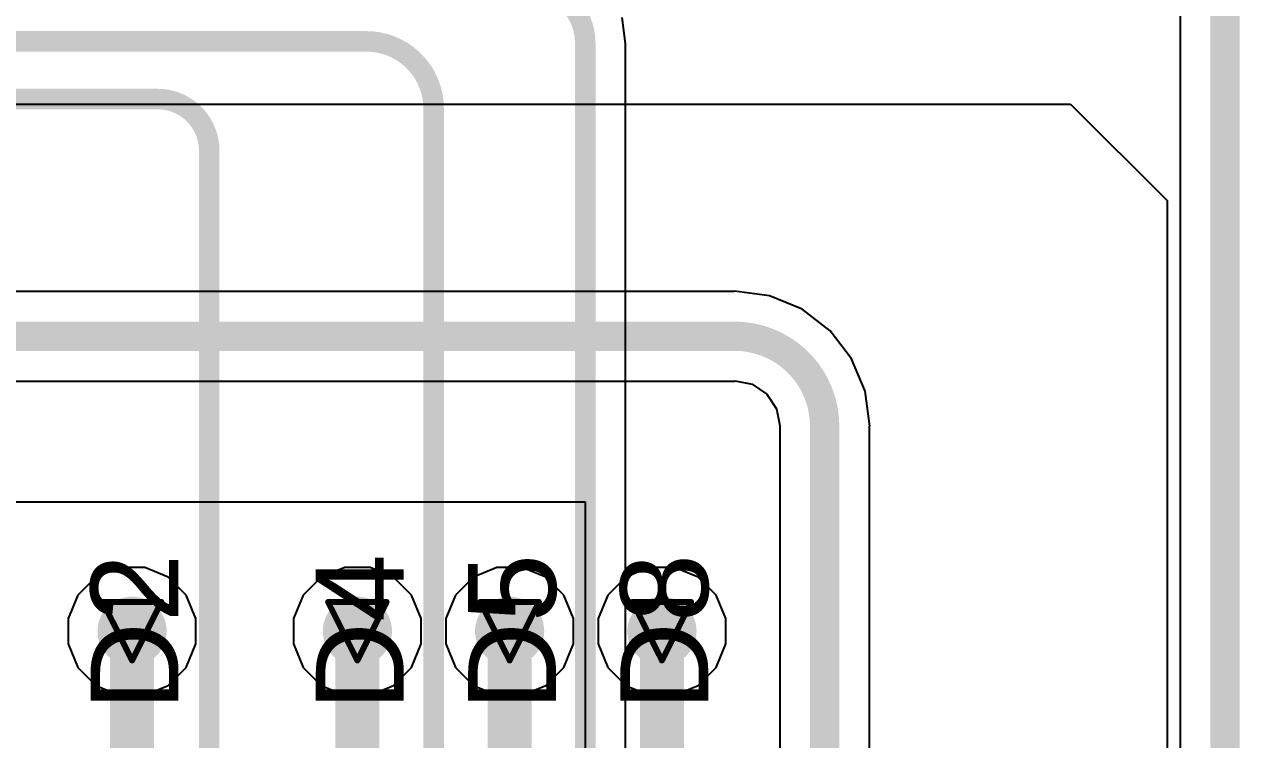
# Model space of a CAD drawing. Header units: inches. Extents: x 0 to 5359, y 0 to 5098.
# Drawn here: x 99.59 to 110.13, y 63.07 to 69.27 of the extents above; entities that cross this region are included whole.
import ezdxf

# ---------------------------------------------------------------- set-up
doc = ezdxf.new("R2010")
doc.units = ezdxf.units.IN
for name, color, linetype in [('Board Outline', 216, 'Continuous'), ('Bottom Layer', 5, 'Continuous'), ('Drill Drawing', 1, 'Continuous'), ('Layer 1', 16, 'Continuous'), ('Layer 2', 76, 'Continuous'), ('Top Layer', 1, 'Continuous'), ('Top Overlay', 2, 'Continuous'), ('Via Holes', 16, 'Continuous')]:
    doc.layers.add(name, color=color, linetype=linetype)
doc.styles.add('Arial', font='', dxfattribs={"height": 0.2})
doc.styles.get('Arial').set_extended_font_data('Arial')

msp = doc.modelspace()

# ---------------------------------------------------------------- hatches: boundary and pattern name
at = {"layer": 'Bottom Layer'}
h = msp.add_hatch(color=5, dxfattribs=at)
edge = h.paths.add_edge_path()
edge.add_arc((100.522, 64.008), 0.3, 0, 360)
h = msp.add_hatch(color=5, dxfattribs=at)
edge = h.paths.add_edge_path()
edge.add_arc((102.476, 64.008), 0.3, 0, 360)
h = msp.add_hatch(color=5, dxfattribs=at)
edge = h.paths.add_edge_path()
edge.add_arc((103.796, 64.008), 0.3, 0, 360)
h = msp.add_hatch(color=5, dxfattribs=at)
edge = h.paths.add_edge_path()
edge.add_arc((105.117, 64.008), 0.3, 0, 360)
at = {"layer": 'Layer 1'}
h = msp.add_hatch(color=16, dxfattribs=at)
edge = h.paths.add_edge_path()
edge.add_arc((100.522, 64.008), 0.3, 0, 360)
h = msp.add_hatch(color=16, dxfattribs=at)
edge = h.paths.add_edge_path()
edge.add_arc((102.476, 64.008), 0.3, 0, 360)
h = msp.add_hatch(color=16, dxfattribs=at)
edge = h.paths.add_edge_path()
edge.add_arc((103.796, 64.008), 0.3, 0, 360)
h = msp.add_hatch(color=16, dxfattribs=at)
edge = h.paths.add_edge_path()
edge.add_arc((105.117, 64.008), 0.3, 0, 360)
at = {"layer": 'Layer 2'}
h = msp.add_hatch(color=76, dxfattribs=at)
edge = h.paths.add_edge_path()
edge.add_arc((100.522, 64.008), 0.3, 0, 360)
h = msp.add_hatch(color=76, dxfattribs=at)
edge = h.paths.add_edge_path()
edge.add_arc((102.476, 64.008), 0.3, 0, 360)
h = msp.add_hatch(color=76, dxfattribs=at)
edge = h.paths.add_edge_path()
edge.add_arc((103.796, 64.008), 0.3, 0, 360)
h = msp.add_hatch(color=76, dxfattribs=at)
edge = h.paths.add_edge_path()
edge.add_arc((105.117, 64.008), 0.3, 0, 360)
at = {"layer": 'Top Layer'}
h = msp.add_hatch(color=1, dxfattribs=at)
edge = h.paths.add_edge_path()
edge.add_arc((100.522, 64.008), 0.3, 0, 360)
h = msp.add_hatch(color=1, dxfattribs=at)
edge = h.paths.add_edge_path()
edge.add_arc((102.476, 64.008), 0.3, 0, 360)
h = msp.add_hatch(color=1, dxfattribs=at)
edge = h.paths.add_edge_path()
edge.add_arc((103.796, 64.008), 0.3, 0, 360)
h = msp.add_hatch(color=1, dxfattribs=at)
edge = h.paths.add_edge_path()
edge.add_arc((105.117, 64.008), 0.3, 0, 360)
at = {"layer": 'Via Holes'}
h = msp.add_hatch(color=7, dxfattribs=at)
edge = h.paths.add_edge_path()
edge.add_arc((100.522, 64.008), 0.15, 0, 360)
h = msp.add_hatch(color=7, dxfattribs=at)
edge = h.paths.add_edge_path()
edge.add_arc((102.476, 64.008), 0.15, 0, 360)
h = msp.add_hatch(color=7, dxfattribs=at)
edge = h.paths.add_edge_path()
edge.add_arc((103.796, 64.008), 0.15, 0, 360)
h = msp.add_hatch(color=7, dxfattribs=at)
edge = h.paths.add_edge_path()
edge.add_arc((105.117, 64.008), 0.15, 0, 360)

# ---------------------------------------------------------------- linework, layer by layer
at = {"layer": 'Board Outline'}
msp.add_lwpolyline([(110, 0, 0.254, 0.254, 0), (110, 120, 0.254, 0.254, 0)], format="xyseb", dxfattribs=at)
at = {"layer": 'Bottom Layer'}
for p, q in [((109.612, 115.855), (109.612, 4.145)), ((105.747, 66.955), (95.493, 66.955)), ((106.05, 66.918), (105.747, 66.958)), ((105.747, 66.958), (105.747, 66.955)), ((106.333, 66.801), (106.05, 66.918)), ((106.575, 66.615), (106.333, 66.801)), ((106.762, 66.372), (106.575, 66.615)), ((106.879, 66.089), (106.762, 66.372)), ((95.493, 66.178), (105.747, 66.178)), ((105.747, 66.178), (105.753, 66.18)), ((105.753, 66.18), (105.898, 66.151)), ((105.898, 66.151), (106.026, 66.065)), ((106.919, 65.786), (106.879, 66.089)), ((106.026, 66.065), (106.111, 65.937)), ((106.111, 65.937), (106.14, 65.792)), ((106.14, 65.792), (106.139, 65.786)), ((106.139, 65.786), (106.139, 60.455)), ((106.916, 60.455), (106.916, 65.786)), ((106.916, 65.786), (106.919, 65.786))]:
    msp.add_line(p, q, dxfattribs=at)
for points in [[(95.098, 66.567, 0.254, 0.254, 0), (105.747, 66.567, 0.254, 0.254, 0)], [(105.747, 66.567, 0.254, 0.254, -0.414214), (106.528, 65.786, 0.254, 0.254, 0)], [(106.528, 60.455, 0.254, 0.254, 0), (106.528, 65.786, 0.254, 0.254, 0)]]:
    msp.add_lwpolyline(points, format="xyseb", dxfattribs=at)
for points in [[(105.683, 66.567, 0.127, 0.127, 1), (105.81, 66.567, 0.127, 0.127, 1)], [(105.683, 66.567, 0.127, 0.127, 1), (105.81, 66.567, 0.127, 0.127, 1)], [(106.464, 65.786, 0.127, 0.127, 1), (106.591, 65.786, 0.127, 0.127, 1)], [(106.464, 65.786, 0.127, 0.127, 1), (106.591, 65.786, 0.127, 0.127, 1)]]:
    msp.add_lwpolyline(points, format="xyseb", close=True, dxfattribs=at)
at = {"layer": 'Drill Drawing'}
for points in [[(100.268, 64.262, 0.0508, 0.0508, 0), (100.776, 64.262, 0.0508, 0.0508, 0)], [(100.268, 64.262, 0.0508, 0.0508, 0), (100.522, 63.754, 0.0508, 0.0508, 0)], [(100.522, 63.754, 0.0508, 0.0508, 0), (100.776, 64.262, 0.0508, 0.0508, 0)], [(102.222, 64.262, 0.0508, 0.0508, 0), (102.73, 64.262, 0.0508, 0.0508, 0)], [(102.222, 64.262, 0.0508, 0.0508, 0), (102.476, 63.754, 0.0508, 0.0508, 0)], [(102.476, 63.754, 0.0508, 0.0508, 0), (102.73, 64.262, 0.0508, 0.0508, 0)], [(103.542, 64.262, 0.0508, 0.0508, 0), (104.05, 64.262, 0.0508, 0.0508, 0)], [(103.542, 64.262, 0.0508, 0.0508, 0), (103.796, 63.754, 0.0508, 0.0508, 0)], [(103.796, 63.754, 0.0508, 0.0508, 0), (104.05, 64.262, 0.0508, 0.0508, 0)], [(104.863, 64.262, 0.0508, 0.0508, 0), (105.371, 64.262, 0.0508, 0.0508, 0)], [(104.863, 64.262, 0.0508, 0.0508, 0), (105.117, 63.754, 0.0508, 0.0508, 0)], [(105.117, 63.754, 0.0508, 0.0508, 0), (105.371, 64.262, 0.0508, 0.0508, 0)]]:
    msp.add_lwpolyline(points, format="xyseb", dxfattribs=at)
for points in [[(100.256, 64.262, 0.0254, 0.0254, 1), (100.281, 64.262, 0.0254, 0.0254, 1)], [(100.256, 64.262, 0.0254, 0.0254, 1), (100.281, 64.262, 0.0254, 0.0254, 1)], [(100.764, 64.262, 0.0254, 0.0254, 1), (100.789, 64.262, 0.0254, 0.0254, 1)], [(100.764, 64.262, 0.0254, 0.0254, 1), (100.789, 64.262, 0.0254, 0.0254, 1)], [(102.209, 64.262, 0.0254, 0.0254, 1), (102.234, 64.262, 0.0254, 0.0254, 1)], [(102.209, 64.262, 0.0254, 0.0254, 1), (102.234, 64.262, 0.0254, 0.0254, 1)], [(102.717, 64.262, 0.0254, 0.0254, 1), (102.742, 64.262, 0.0254, 0.0254, 1)], [(102.717, 64.262, 0.0254, 0.0254, 1), (102.742, 64.262, 0.0254, 0.0254, 1)], [(103.529, 64.262, 0.0254, 0.0254, 1), (103.555, 64.262, 0.0254, 0.0254, 1)], [(103.529, 64.262, 0.0254, 0.0254, 1), (103.555, 64.262, 0.0254, 0.0254, 1)], [(104.037, 64.262, 0.0254, 0.0254, 1), (104.063, 64.262, 0.0254, 0.0254, 1)], [(104.037, 64.262, 0.0254, 0.0254, 1), (104.063, 64.262, 0.0254, 0.0254, 1)], [(104.85, 64.262, 0.0254, 0.0254, 1), (104.875, 64.262, 0.0254, 0.0254, 1)], [(104.85, 64.262, 0.0254, 0.0254, 1), (104.875, 64.262, 0.0254, 0.0254, 1)], [(105.358, 64.262, 0.0254, 0.0254, 1), (105.383, 64.262, 0.0254, 0.0254, 1)], [(105.358, 64.262, 0.0254, 0.0254, 1), (105.383, 64.262, 0.0254, 0.0254, 1)], [(100.51, 63.754, 0.0254, 0.0254, 1), (100.535, 63.754, 0.0254, 0.0254, 1)], [(100.51, 63.754, 0.0254, 0.0254, 1), (100.535, 63.754, 0.0254, 0.0254, 1)], [(102.463, 63.754, 0.0254, 0.0254, 1), (102.488, 63.754, 0.0254, 0.0254, 1)], [(102.463, 63.754, 0.0254, 0.0254, 1), (102.488, 63.754, 0.0254, 0.0254, 1)], [(103.783, 63.754, 0.0254, 0.0254, 1), (103.809, 63.754, 0.0254, 0.0254, 1)], [(103.783, 63.754, 0.0254, 0.0254, 1), (103.809, 63.754, 0.0254, 0.0254, 1)], [(105.104, 63.754, 0.0254, 0.0254, 1), (105.129, 63.754, 0.0254, 0.0254, 1)], [(105.104, 63.754, 0.0254, 0.0254, 1), (105.129, 63.754, 0.0254, 0.0254, 1)]]:
    msp.add_lwpolyline(points, format="xyseb", close=True, dxfattribs=at)
at = {"layer": 'Layer 1'}
msp.add_line((109.612, 115.855), (109.612, 4.145), dxfattribs=at)
at = {"layer": 'Layer 2'}
for p, q in [((92.558, 68.58), (108.661, 68.58)), ((108.661, 68.58), (109.498, 67.743)), ((109.498, 67.743), (109.498, 66.677)), ((109.498, 66.677), (109.498, 62.177)), ((100.412, 64.562), (100.209, 64.478)), ((100.633, 64.562), (100.412, 64.562)), ((100.836, 64.478), (100.633, 64.562)), ((102.366, 64.562), (102.162, 64.478)), ((102.586, 64.562), (102.366, 64.562)), ((102.79, 64.478), (102.586, 64.562)), ((103.686, 64.562), (103.482, 64.478)), ((103.906, 64.562), (103.686, 64.562)), ((104.11, 64.478), (103.906, 64.562)), ((105.007, 64.562), (104.803, 64.478)), ((105.227, 64.562), (105.007, 64.562)), ((105.431, 64.478), (105.227, 64.562)), ((100.209, 64.478), (100.053, 64.322)), ((100.992, 64.322), (100.836, 64.478)), ((102.162, 64.478), (102.006, 64.322)), ((102.945, 64.322), (102.79, 64.478)), ((103.482, 64.478), (103.326, 64.322)), ((104.266, 64.322), (104.11, 64.478)), ((104.803, 64.478), (104.647, 64.322)), ((105.586, 64.322), (105.431, 64.478)), ((100.053, 64.322), (99.968, 64.118)), ((101.076, 64.118), (100.992, 64.322)), ((102.006, 64.322), (101.922, 64.118)), ((103.03, 64.118), (102.945, 64.322)), ((103.326, 64.322), (103.242, 64.118)), ((104.35, 64.118), (104.266, 64.322)), ((104.647, 64.322), (104.563, 64.118)), ((105.671, 64.118), (105.586, 64.322)), ((99.968, 64.118), (99.968, 63.898)), ((101.076, 63.898), (101.076, 64.118)), ((101.922, 64.118), (101.922, 63.898)), ((103.03, 63.898), (103.03, 64.118)), ((103.242, 64.118), (103.242, 63.898)), ((104.35, 63.898), (104.35, 64.118)), ((104.563, 64.118), (104.563, 63.898)), ((105.671, 63.898), (105.671, 64.118)), ((99.968, 63.898), (100.053, 63.694)), ((100.992, 63.694), (101.076, 63.898)), ((101.922, 63.898), (102.006, 63.694)), ((102.945, 63.694), (103.03, 63.898)), ((103.242, 63.898), (103.326, 63.694)), ((104.266, 63.694), (104.35, 63.898)), ((104.563, 63.898), (104.647, 63.694)), ((105.586, 63.694), (105.671, 63.898)), ((100.053, 63.694), (100.209, 63.538)), ((100.836, 63.538), (100.992, 63.694)), ((102.006, 63.694), (102.162, 63.538)), ((102.79, 63.538), (102.945, 63.694)), ((103.326, 63.694), (103.482, 63.538)), ((104.11, 63.538), (104.266, 63.694)), ((104.647, 63.694), (104.803, 63.538)), ((105.431, 63.538), (105.586, 63.694)), ((100.209, 63.538), (100.412, 63.454)), ((100.412, 63.454), (100.633, 63.454)), ((100.633, 63.454), (100.836, 63.538)), ((102.162, 63.538), (102.366, 63.454)), ((102.366, 63.454), (102.586, 63.454)), ((102.586, 63.454), (102.79, 63.538)), ((103.482, 63.538), (103.686, 63.454)), ((103.686, 63.454), (103.906, 63.454)), ((103.906, 63.454), (104.11, 63.538)), ((104.803, 63.538), (105.007, 63.454)), ((105.007, 63.454), (105.227, 63.454)), ((105.227, 63.454), (105.431, 63.538))]:
    msp.add_line(p, q, dxfattribs=at)
at = {"layer": 'Top Layer'}
for p, q in [((109.612, 115.855), (109.612, 4.145)), ((104.802, 69.107), (104.772, 69.331)), ((104.801, 62.244), (104.801, 69.107)), ((104.801, 69.107), (104.802, 69.107)), ((96.566, 65.131), (104.452, 65.131)), ((104.452, 65.131), (104.452, 59.345))]:
    msp.add_line(p, q, dxfattribs=at)
for points in [[(103.934, 69.624, 0.178, 0.178, -0.414214), (104.452, 69.107, 0.178, 0.178, 0)], [(67.787, 69.124, 0.178, 0.178, 0), (102.554, 69.124, 0.178, 0.178, 0)], [(102.554, 69.124, 0.178, 0.178, -0.414214), (103.137, 68.542, 0.178, 0.178, 0)], [(104.452, 62.244, 0.178, 0.178, 0), (104.452, 69.107, 0.178, 0.178, 0)], [(67.853, 68.624, 0.178, 0.178, 0), (100.743, 68.624, 0.178, 0.178, 0)], [(100.743, 68.624, 0.178, 0.178, -0.414214), (101.191, 68.176, 0.178, 0.178, 0)], [(103.137, 62.156, 0.178, 0.178, 0), (103.137, 68.542, 0.178, 0.178, 0)], [(101.191, 62.031, 0.178, 0.178, 0), (101.191, 68.176, 0.178, 0.178, 0)], [(100.522, 62.524, 0.381, 0.381, 0), (100.522, 64.008, 0.381, 0.381, 0)], [(102.476, 62.524, 0.381, 0.381, 0), (102.476, 64.008, 0.381, 0.381, 0)], [(103.796, 62.524, 0.381, 0.381, 0), (103.796, 64.008, 0.381, 0.381, 0)], [(105.117, 62.524, 0.381, 0.381, 0), (105.117, 64.008, 0.381, 0.381, 0)]]:
    msp.add_lwpolyline(points, format="xyseb", dxfattribs=at)
for points in [[(102.51, 69.124, 0.0889, 0.0889, 1), (102.599, 69.124, 0.0889, 0.0889, 1)], [(102.51, 69.124, 0.0889, 0.0889, 1), (102.599, 69.124, 0.0889, 0.0889, 1)], [(104.407, 69.107, 0.0889, 0.0889, 1), (104.496, 69.107, 0.0889, 0.0889, 1)], [(104.407, 69.107, 0.0889, 0.0889, 1), (104.496, 69.107, 0.0889, 0.0889, 1)], [(100.699, 68.624, 0.0889, 0.0889, 1), (100.787, 68.624, 0.0889, 0.0889, 1)], [(100.699, 68.624, 0.0889, 0.0889, 1), (100.787, 68.624, 0.0889, 0.0889, 1)], [(103.092, 68.542, 0.0889, 0.0889, 1), (103.181, 68.542, 0.0889, 0.0889, 1)], [(103.092, 68.542, 0.0889, 0.0889, 1), (103.181, 68.542, 0.0889, 0.0889, 1)], [(101.146, 68.176, 0.0889, 0.0889, 1), (101.235, 68.176, 0.0889, 0.0889, 1)], [(101.146, 68.176, 0.0889, 0.0889, 1), (101.235, 68.176, 0.0889, 0.0889, 1)], [(100.427, 64.008, 0.191, 0.191, 1), (100.618, 64.008, 0.191, 0.191, 1)], [(102.381, 64.008, 0.191, 0.191, 1), (102.571, 64.008, 0.191, 0.191, 1)], [(103.701, 64.008, 0.191, 0.191, 1), (103.891, 64.008, 0.191, 0.191, 1)], [(105.022, 64.008, 0.191, 0.191, 1), (105.212, 64.008, 0.191, 0.191, 1)]]:
    msp.add_lwpolyline(points, format="xyseb", close=True, dxfattribs=at)

# ---------------------------------------------------------------- texts
at = {"layer": 'Top Overlay', "style": 'Arial'}
for s, p in [('D2', (100.924, 63.318)), ('D4', (102.877, 63.318)), ('D5', (104.198, 63.318)), ('D8', (105.518, 63.318))]:
    msp.add_text(s, height=0.762, rotation=90, dxfattribs=at).set_placement(p)

doc.saveas('drawing.dxf')
